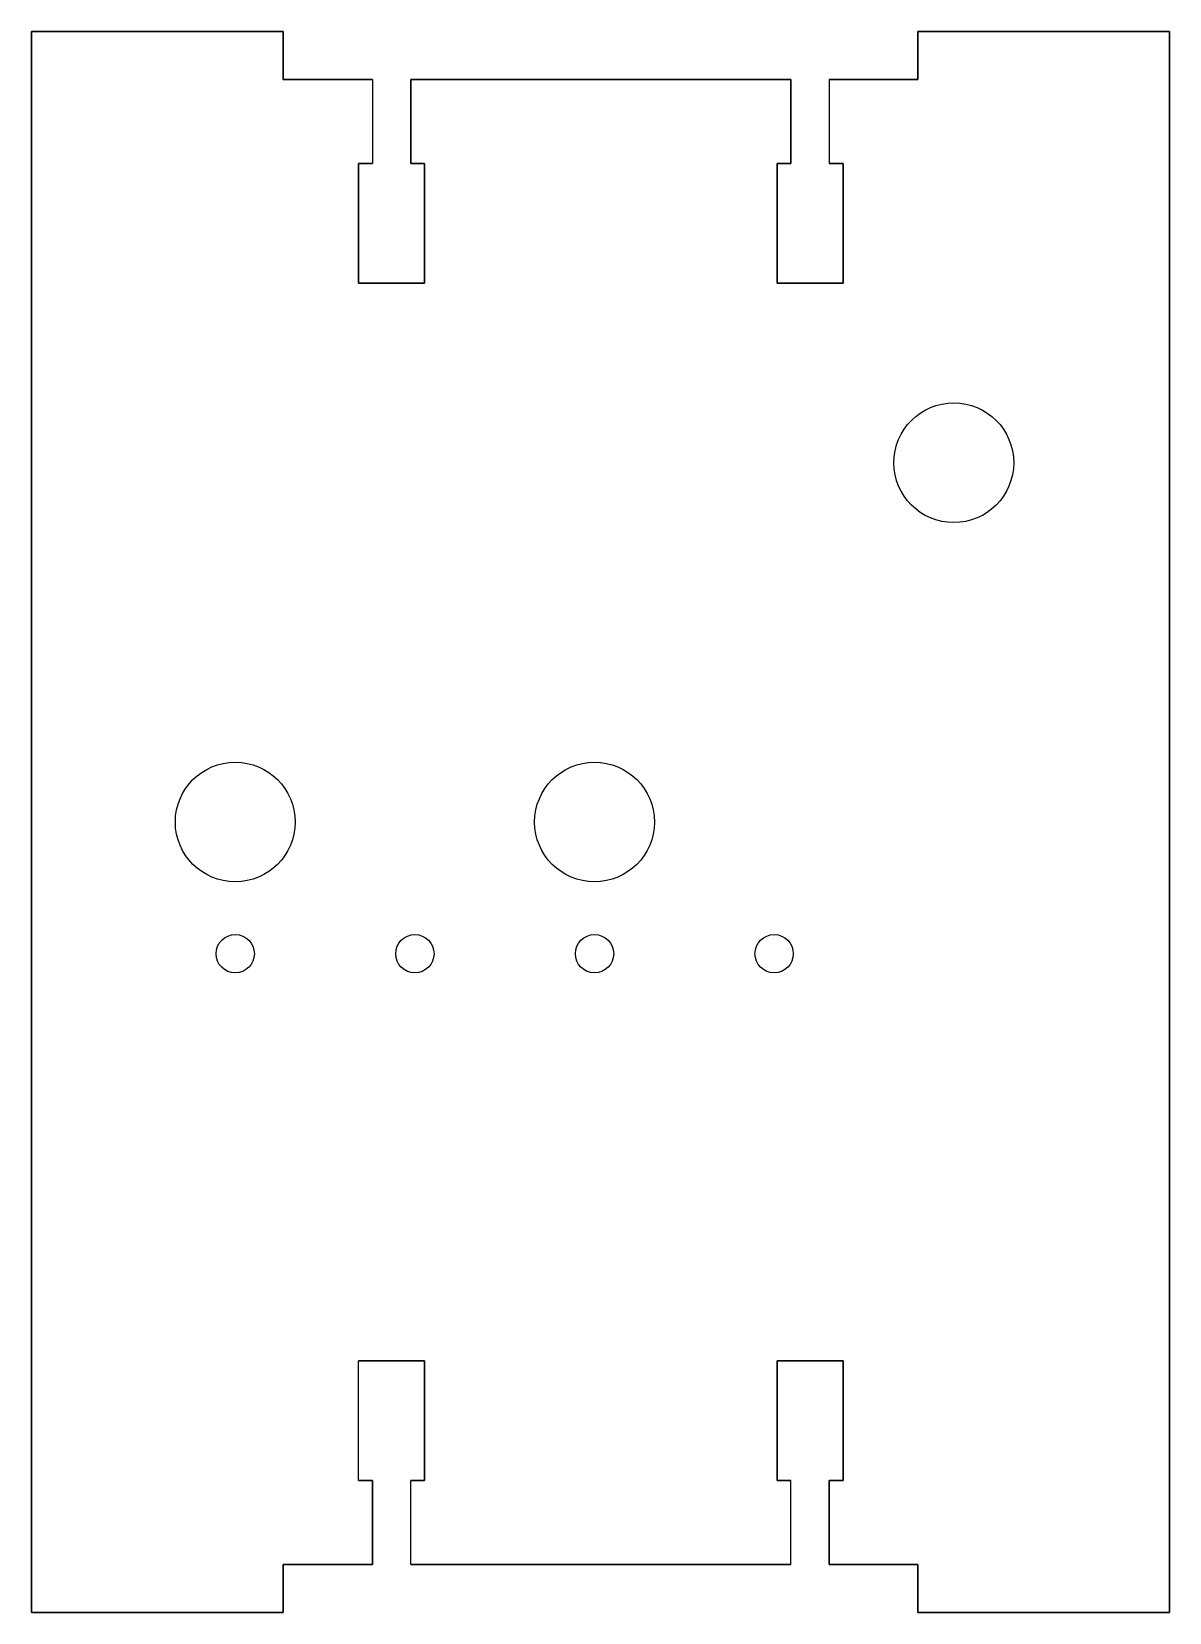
# Model space of a CAD drawing. Extents: x -52 to 43, y -66 to 66.
import ezdxf

# ---------------------------------------------------------------- set-up
doc = ezdxf.new("R2010")
doc.units = 0
doc.header["$MEASUREMENT"] = 0
doc.layers.get('0').update_dxf_attribs({"linetype": 'CONTINUOUS'})
doc.layers.add('original', color=7, linetype='CONTINUOUS')

# ---------------------------------------------------------------- blocks, each defined once
blk = doc.blocks.new('EXTRUDE003')
at = {"color": 0}
blk.add_line((-23.55, 62), (-23.55, 55), dxfattribs=at)
blk.add_line((-23.55, 62), (-23.55, 55), dxfattribs=at)
blk = doc.blocks.new('EXTRUDE018')
at = {"color": 0}
blk.add_line((14.6, 62), (14.6, 55), dxfattribs=at)
blk.add_line((14.6, 62), (14.6, 55), dxfattribs=at)
blk = doc.blocks.new('EXTRUDE028')
at = {"color": 0}
blk.add_line((11.4, -62), (11.4, -55), dxfattribs=at)
blk.add_line((11.4, -62), (11.4, -55), dxfattribs=at)
blk = doc.blocks.new('EXTRUDE030')
at = {"color": 0}
blk.add_line((-20.35, -62), (-20.35, -55), dxfattribs=at)
blk.add_line((-20.35, -62), (-20.35, -55), dxfattribs=at)
blk = doc.blocks.new('EXTRUDE034')
at = {"color": 0}
blk.add_line((-24.7, -55), (-24.7, -45), dxfattribs=at)
blk.add_line((-24.7, -55), (-24.7, -45), dxfattribs=at)
blk = doc.blocks.new('EXTRUDE063')
at = {"color": 0}
blk.add_line((-23.55, 62), (-23.55, 55), dxfattribs=at)
blk.add_line((-23.55, 62), (-23.55, 55), dxfattribs=at)
blk = doc.blocks.new('EXTRUDE078')
at = {"color": 0}
blk.add_line((14.6, 62), (14.6, 55), dxfattribs=at)
blk.add_line((14.6, 62), (14.6, 55), dxfattribs=at)
blk = doc.blocks.new('EXTRUDE088')
at = {"color": 0}
blk.add_line((11.4, -62), (11.4, -55), dxfattribs=at)
blk.add_line((11.4, -62), (11.4, -55), dxfattribs=at)
blk = doc.blocks.new('EXTRUDE090')
at = {"color": 0}
blk.add_line((-20.35, -62), (-20.35, -55), dxfattribs=at)
blk.add_line((-20.35, -62), (-20.35, -55), dxfattribs=at)
blk = doc.blocks.new('EXTRUDE094')
at = {"color": 0}
blk.add_line((-24.7, -55), (-24.7, -45), dxfattribs=at)
blk.add_line((-24.7, -55), (-24.7, -45), dxfattribs=at)

msp = doc.modelspace()

# ---------------------------------------------------------------- linework, layer by layer
at = {"color": 0}
for points in [[(-52, 66), (-31, 66), (-31, 66), (-52, 66)], [(-52, -66), (-52, 66), (-52, 66), (-52, -66)], [(-52, 66), (-31, 66), (-31, 66), (-52, 66)], [(-52, -66), (-52, 66), (-52, 66), (-52, -66)], [(-31, 66), (-31, 62), (-31, 62), (-31, 66)], [(-31, 66), (-31, 62), (-31, 62), (-31, 66)], [(22, 66), (22, 62), (22, 62), (22, 66)], [(22, 66), (43, 66), (43, 66), (22, 66)], [(22, 66), (22, 62), (22, 62), (22, 66)], [(22, 66), (43, 66), (43, 66), (22, 66)], [(43, -66), (43, 66), (43, 66), (43, -66)], [(43, -66), (43, 66), (43, 66), (43, -66)], [(-31, 62), (-23.55, 62), (-23.55, 62), (-31, 62)], [(-31, 62), (-23.55, 62), (-23.55, 62), (-31, 62)], [(-20.35, 62), (-20.35, 55), (-20.35, 55), (-20.35, 62)], [(-20.35, 62), (11.4, 62), (11.4, 62), (-20.35, 62)], [(-20.35, 62), (-20.35, 55), (-20.35, 55), (-20.35, 62)], [(-20.35, 62), (11.4, 62), (11.4, 62), (-20.35, 62)], [(11.4, 62), (11.4, 55), (11.4, 55), (11.4, 62)], [(11.4, 62), (11.4, 55), (11.4, 55), (11.4, 62)], [(14.6, 62), (22, 62), (22, 62), (14.6, 62)], [(14.6, 62), (22, 62), (22, 62), (14.6, 62)], [(-24.7, 55), (-23.55, 55), (-23.55, 55), (-24.7, 55)], [(-24.7, 55), (-24.7, 45), (-24.7, 45), (-24.7, 55)], [(-24.7, 55), (-23.55, 55), (-23.55, 55), (-24.7, 55)], [(-24.7, 55), (-24.7, 45), (-24.7, 45), (-24.7, 55)], [(-20.35, 55), (-19.2, 55), (-19.2, 55), (-20.35, 55)], [(-20.35, 55), (-19.2, 55), (-19.2, 55), (-20.35, 55)], [(-19.2, 55), (-19.2, 45), (-19.2, 45), (-19.2, 55)], [(-19.2, 55), (-19.2, 45), (-19.2, 45), (-19.2, 55)], [(10.25, 55), (11.4, 55), (11.4, 55), (10.25, 55)], [(10.25, 55), (10.25, 45), (10.25, 45), (10.25, 55)], [(10.25, 55), (11.4, 55), (11.4, 55), (10.25, 55)], [(10.25, 55), (10.25, 45), (10.25, 45), (10.25, 55)], [(14.6, 55), (15.75, 55), (15.75, 55), (14.6, 55)], [(14.6, 55), (15.75, 55), (15.75, 55), (14.6, 55)], [(15.75, 55), (15.75, 45), (15.75, 45), (15.75, 55)], [(15.75, 55), (15.75, 45), (15.75, 45), (15.75, 55)], [(-24.7, 45), (-19.2, 45), (-19.2, 45), (-24.7, 45)], [(-24.7, 45), (-19.2, 45), (-19.2, 45), (-24.7, 45)], [(10.25, 45), (15.75, 45), (15.75, 45), (10.25, 45)], [(10.25, 45), (15.75, 45), (15.75, 45), (10.25, 45)], [(-24.7, -45), (-19.2, -45), (-19.2, -45), (-24.7, -45)], [(-24.7, -45), (-19.2, -45), (-19.2, -45), (-24.7, -45)], [(-19.2, -55), (-19.2, -45), (-19.2, -45), (-19.2, -55)], [(-19.2, -55), (-19.2, -45), (-19.2, -45), (-19.2, -55)], [(10.25, -45), (15.75, -45), (15.75, -45), (10.25, -45)], [(10.25, -55), (10.25, -45), (10.25, -45), (10.25, -55)], [(10.25, -45), (15.75, -45), (15.75, -45), (10.25, -45)], [(10.25, -55), (10.25, -45), (10.25, -45), (10.25, -55)], [(15.75, -55), (15.75, -45), (15.75, -45), (15.75, -55)], [(15.75, -55), (15.75, -45), (15.75, -45), (15.75, -55)], [(-24.7, -55), (-23.55, -55), (-23.55, -55), (-24.7, -55)], [(-24.7, -55), (-23.55, -55), (-23.55, -55), (-24.7, -55)], [(-23.55, -62), (-23.55, -55), (-23.55, -55), (-23.55, -62)], [(-23.55, -62), (-23.55, -55), (-23.55, -55), (-23.55, -62)], [(-20.35, -55), (-19.2, -55), (-19.2, -55), (-20.35, -55)], [(-20.35, -55), (-19.2, -55), (-19.2, -55), (-20.35, -55)], [(10.25, -55), (11.4, -55), (11.4, -55), (10.25, -55)], [(10.25, -55), (11.4, -55), (11.4, -55), (10.25, -55)], [(14.6, -62), (14.6, -55), (14.6, -55), (14.6, -62)], [(14.6, -55), (15.75, -55), (15.75, -55), (14.6, -55)], [(14.6, -62), (14.6, -55), (14.6, -55), (14.6, -62)], [(14.6, -55), (15.75, -55), (15.75, -55), (14.6, -55)], [(-31, -62), (-23.55, -62), (-23.55, -62), (-31, -62)], [(-31, -66), (-31, -62), (-31, -62), (-31, -66)], [(-31, -62), (-23.55, -62), (-23.55, -62), (-31, -62)], [(-31, -66), (-31, -62), (-31, -62), (-31, -66)], [(-20.35, -62), (11.4, -62), (11.4, -62), (-20.35, -62)], [(-20.35, -62), (11.4, -62), (11.4, -62), (-20.35, -62)], [(14.6, -62), (22, -62), (22, -62), (14.6, -62)], [(14.6, -62), (22, -62), (22, -62), (14.6, -62)], [(22, -66), (22, -62), (22, -62), (22, -66)], [(22, -66), (22, -62), (22, -62), (22, -66)], [(-52, -66), (-31, -66), (-31, -66), (-52, -66)], [(-52, -66), (-31, -66), (-31, -66), (-52, -66)], [(22, -66), (43, -66), (43, -66), (22, -66)], [(22, -66), (43, -66), (43, -66), (22, -66)]]:
    msp.add_lwpolyline(points, close=True, dxfattribs=at)
for centre in [(-35, -11), (-20, -11), (-5, -11), (10, -11)]:
    msp.add_circle(centre, 1.6, dxfattribs=at)
at = {"layer": 'original', "color": 0}
for centre in [(25, 30), (-35, 0), (-5, 0)]:
    msp.add_circle(centre, 5, dxfattribs=at)

# ---------------------------------------------------------------- block references
for name in ['EXTRUDE003', 'EXTRUDE063', 'EXTRUDE018', 'EXTRUDE078', 'EXTRUDE034', 'EXTRUDE094', 'EXTRUDE030', 'EXTRUDE090', 'EXTRUDE028', 'EXTRUDE088']:
    msp.add_blockref(name, (0, 0))

doc.saveas('drawing.dxf')
